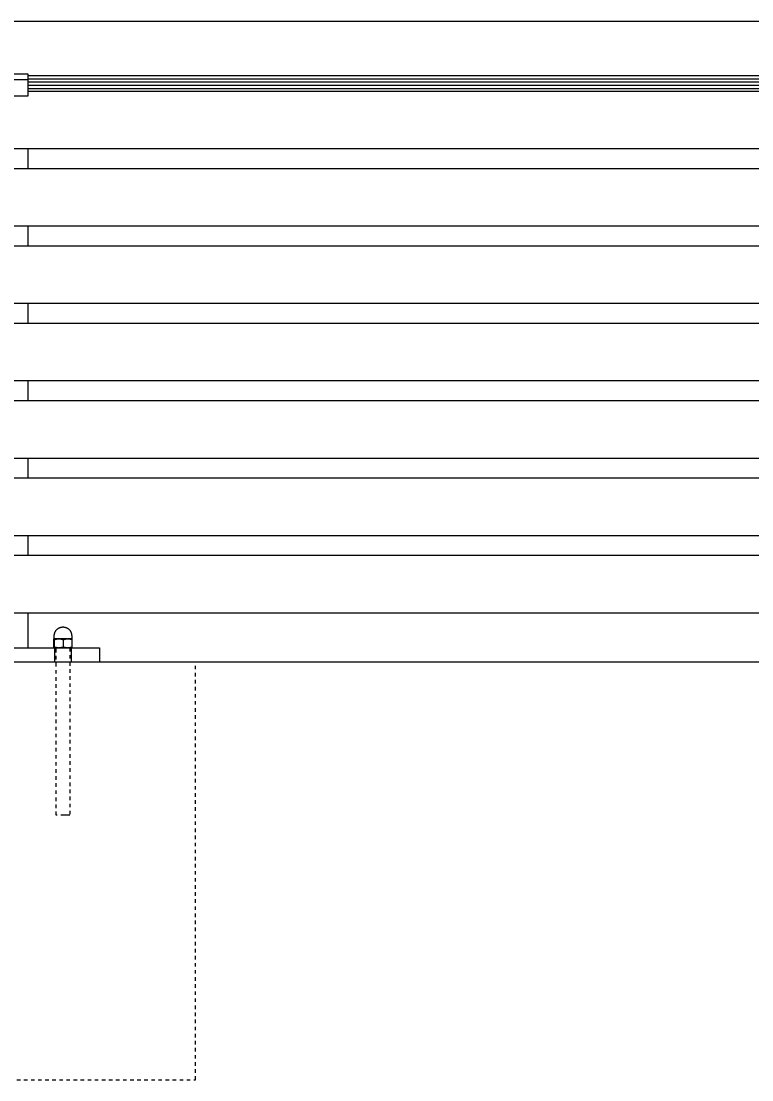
# Model space of a CAD drawing. Header units: inches. Extents: x 1 to 179, y 2 to 121.
# Drawn here: x 47.07 to 67.72, y 91.59 to 121.5 of the extents above; entities that cross this region are included whole.
import ezdxf

# ---------------------------------------------------------------- set-up
doc = ezdxf.new("R2010")
doc.units = ezdxf.units.IN
doc.linetypes.add('HIDDEN', pattern=[1.905, 1.27, -0.635])
for name, color, linetype, lineweight in [('ZANO_R', 7, 'Continuous', 0), ('ZANO_R_przerywana', 250, 'HIDDEN', 0), ('ZANO_W', 1, 'Continuous', 0)]:
    doc.layers.add(name, color=color, linetype=linetype, lineweight=lineweight)
doc.styles.get("Standard").update_dxf_attribs({"font": 'arial.ttf'})
doc.dimstyles.new('amerykanie', dxfattribs={"dimtxt": 50, "dimasz": 50, "dimexe": 0.5, "dimexo": 0.5, "dimgap": 1, "dimtad": 1, "dimdec": 0, "dimzin": 0, "dimlunit": 5, "dimtxsty": 'Standard', "dimcen": 0.09, "dimclrd": 1, "dimclre": 1, "dimclrt": 1, "dimazin": 0, "dimtfac": 1, "dimtdec": 0, "dimtmove": 0, "dimatfit": 3, "dimfxl": 1, "dimtzin": 0, "dimarcsym": 1})

# ---------------------------------------------------------------- blocks, each defined once
blk = doc.blocks.new('*D413')
at = {"layer": 'ZANO_W', "color": 1, "lineweight": -2}
blk.add_line((152.675, 106.534), (152.91, 108.289), dxfattribs=at)
blk.add_arc((152.254, 103.397), 4.436, 12.9441, 69.4139, dxfattribs=at)
at = {"layer": 'ZANO_W', "color": 1}
for points in [[(153.854, 107.711), (153.773, 107.388), (152.844, 107.793)], [(156.411, 104.372), (156.742, 104.409), (156.689, 103.397)]]:
    blk.add_solid(points, dxfattribs=at)
at = {"layer": 'ZANO_W', "color": 1, "insert": (157.019, 108.634), "char_height": 1.625, "attachment_point": 5}
blk.add_mtext("82%%d21'", dxfattribs=at)

msp = doc.modelspace()

# ---------------------------------------------------------------- linework, layer by layer
at = {"layer": 'ZANO_R'}
for p, q in [((11.83556, 121.49734), (82.30796, 121.49734)), ((47.26861, 120.0024), (46.87491, 120.0024)), ((47.26861, 119.84506), (47.26861, 120.0024)), ((79.74891, 119.95571), (47.26861, 119.95571)), ((46.87491, 119.84506), (47.26861, 119.84506)), ((79.74891, 119.86261), (47.26861, 119.86261)), ((47.26861, 119.38961), (47.26861, 119.84506)), ((79.74891, 119.76951), (47.26861, 119.76951)), ((79.74891, 119.67641), (47.26861, 119.67641)), ((46.87491, 119.38961), (47.26861, 119.38961)), ((79.74891, 119.58331), (47.26861, 119.58331)), ((47.26861, 119.51903), (79.74891, 119.51903)), ((82.30796, 117.88616), (11.83556, 117.88616)), ((47.26861, 117.33388), (47.26861, 117.88616)), ((11.83556, 117.33388), (82.30796, 117.33388)), ((82.30796, 115.70102), (11.83556, 115.70102)), ((47.26861, 115.14874), (47.26861, 115.70102)), ((11.83556, 115.14874), (82.30796, 115.14874)), ((82.30796, 113.51588), (11.83556, 113.51588)), ((47.26861, 112.9636), (47.26861, 113.51588)), ((11.83556, 112.9636), (82.30796, 112.9636)), ((82.30796, 111.33073), (11.83556, 111.33073)), ((47.26861, 110.77846), (47.26861, 111.33073)), ((11.83556, 110.77846), (82.30796, 110.77846)), ((82.30796, 109.14559), (11.83556, 109.14559)), ((47.26861, 108.59332), (47.26861, 109.14559)), ((11.83556, 108.59332), (82.30796, 108.59332)), ((82.30796, 106.96045), (11.83556, 106.96045)), ((47.26861, 106.40817), (47.26861, 106.96045)), ((11.83556, 106.40817), (82.30796, 106.40817)), ((82.30796, 104.77531), (11.83556, 104.77531)), ((47.26861, 103.79041), (47.26861, 104.77531)), ((48.0068, 104.13469), (48.00695, 104.14309)), ((48.0068, 104.05084), (48.0068, 104.13469)), ((48.00695, 104.14309), (48.00738, 104.15149)), ((48.00738, 104.15149), (48.00809, 104.15986)), ((48.00809, 104.15986), (48.00909, 104.1682)), ((48.00909, 104.1682), (48.01038, 104.1765)), ((48.01038, 104.1765), (48.01195, 104.18476)), ((48.01195, 104.18476), (48.0138, 104.19295)), ((48.0138, 104.19295), (48.01593, 104.20108)), ((48.01593, 104.20108), (48.01833, 104.20913)), ((48.01833, 104.20913), (48.02101, 104.2171)), ((48.02101, 104.2171), (48.02396, 104.22496)), ((48.02396, 104.22496), (48.02717, 104.23273)), ((48.02717, 104.23273), (48.03065, 104.24037)), ((48.03065, 104.24037), (48.03439, 104.2479)), ((48.03439, 104.2479), (48.03838, 104.25529)), ((48.03838, 104.25529), (48.04262, 104.26254)), ((48.04262, 104.26254), (48.04711, 104.26965)), ((48.04711, 104.26965), (48.05184, 104.27659)), ((48.05184, 104.27659), (48.0568, 104.28337)), ((48.0568, 104.28337), (48.06199, 104.28998)), ((48.06199, 104.28998), (48.0674, 104.29641)), ((48.0674, 104.29641), (48.07303, 104.30264)), ((48.07303, 104.30264), (48.07887, 104.30869)), ((48.07887, 104.30869), (48.08491, 104.31453)), ((48.08491, 104.31453), (48.09115, 104.32015)), ((48.09115, 104.32015), (48.09758, 104.32557)), ((48.09758, 104.32557), (48.10419, 104.33076)), ((48.10419, 104.33076), (48.11097, 104.33572)), ((48.11097, 104.33572), (48.11791, 104.34045)), ((48.11791, 104.34045), (48.12502, 104.34493)), ((48.12502, 104.34493), (48.13227, 104.34918)), ((48.13227, 104.34918), (48.13966, 104.35317)), ((48.13966, 104.35317), (48.14719, 104.35691)), ((48.14719, 104.35691), (48.15483, 104.36039)), ((48.15483, 104.36039), (48.1626, 104.3636)), ((48.1626, 104.3636), (48.17046, 104.36655)), ((48.17046, 104.36655), (48.17843, 104.36923)), ((48.17843, 104.36923), (48.18648, 104.37163)), ((48.18648, 104.37163), (48.19461, 104.37376)), ((48.19461, 104.37376), (48.2028, 104.37561)), ((48.2028, 104.37561), (48.21106, 104.37718)), ((48.21106, 104.37718), (48.21936, 104.37846)), ((48.21936, 104.37846), (48.2277, 104.37947)), ((48.2277, 104.37947), (48.23607, 104.38018)), ((48.23607, 104.38018), (48.24446, 104.38061)), ((48.24446, 104.38061), (48.25287, 104.38076)), ((48.25287, 104.38076), (48.26127, 104.38061)), ((48.26127, 104.38061), (48.26966, 104.38018)), ((48.26966, 104.38018), (48.27803, 104.37947)), ((48.27803, 104.37947), (48.28637, 104.37846)), ((48.28637, 104.37846), (48.29467, 104.37718)), ((48.29467, 104.37718), (48.30293, 104.37561)), ((48.30293, 104.37561), (48.31112, 104.37376)), ((48.31112, 104.37376), (48.31925, 104.37163)), ((48.31925, 104.37163), (48.3273, 104.36923)), ((48.3273, 104.36923), (48.33527, 104.36655)), ((48.33527, 104.36655), (48.34313, 104.3636)), ((48.34313, 104.3636), (48.3509, 104.36039)), ((48.3509, 104.36039), (48.35855, 104.35691)), ((48.35855, 104.35691), (48.36607, 104.35317)), ((48.36607, 104.35317), (48.37346, 104.34918)), ((48.37346, 104.34918), (48.38072, 104.34493)), ((48.38072, 104.34493), (48.38782, 104.34045)), ((48.38782, 104.34045), (48.39477, 104.33572)), ((48.39477, 104.33572), (48.40155, 104.33076)), ((48.40155, 104.33076), (48.40815, 104.32557)), ((48.40815, 104.32557), (48.41458, 104.32015)), ((48.41458, 104.32015), (48.42082, 104.31453)), ((48.42082, 104.31453), (48.42686, 104.30869)), ((48.42686, 104.30869), (48.4327, 104.30264)), ((48.4327, 104.30264), (48.43833, 104.29641)), ((48.43833, 104.29641), (48.44374, 104.28998)), ((48.44374, 104.28998), (48.44893, 104.28337)), ((48.44893, 104.28337), (48.45389, 104.27659)), ((48.45389, 104.27659), (48.45862, 104.26965)), ((48.45862, 104.26965), (48.46311, 104.26254)), ((48.46311, 104.26254), (48.46735, 104.25529)), ((48.46735, 104.25529), (48.47134, 104.2479)), ((48.47134, 104.2479), (48.47508, 104.24037)), ((48.47508, 104.24037), (48.47856, 104.23273)), ((48.47856, 104.23273), (48.48177, 104.22496)), ((48.48177, 104.22496), (48.48472, 104.2171)), ((48.48472, 104.2171), (48.4874, 104.20913)), ((48.4874, 104.20913), (48.4898, 104.20108)), ((48.4898, 104.20108), (48.49193, 104.19295)), ((48.49193, 104.19295), (48.49378, 104.18476)), ((48.49378, 104.18476), (48.49535, 104.1765)), ((48.49535, 104.1765), (48.49664, 104.1682)), ((48.49664, 104.1682), (48.49764, 104.15986)), ((48.49764, 104.15986), (48.49835, 104.15149)), ((48.49835, 104.15149), (48.49878, 104.14309)), ((48.49878, 104.14309), (48.49893, 104.13469)), ((48.49893, 104.13469), (48.49893, 104.05084)), ((47.99127, 104.02325), (47.99716, 104.04611)), ((47.99127, 103.81306), (47.99127, 104.02325)), ((47.99663, 103.79041), (47.99127, 103.81306)), ((47.99716, 104.04611), (48.00306, 104.02325)), ((48.13006, 104.04611), (47.99735, 104.04611)), ((48.00306, 103.81306), (47.9977, 103.79041)), ((48.00263, 104.04618), (48.00279, 104.0462)), ((48.00279, 104.0462), (48.00294, 104.04622)), ((48.00294, 104.04622), (48.0031, 104.04625)), ((48.00306, 104.02325), (48.01573, 104.02741)), ((48.00306, 104.02325), (48.00306, 103.81306)), ((48.01589, 103.80889), (48.00306, 103.81306)), ((48.0031, 104.04625), (48.00326, 104.04629)), ((48.00326, 104.04629), (48.00341, 104.04633)), ((48.00341, 104.04633), (48.00356, 104.04638)), ((48.00356, 104.04638), (48.00371, 104.04643)), ((48.00371, 104.04643), (48.00386, 104.04648)), ((48.00386, 104.04648), (48.00401, 104.04654)), ((48.00401, 104.04654), (48.00416, 104.04661)), ((48.00416, 104.04661), (48.0043, 104.04668)), ((48.0043, 104.04668), (48.00444, 104.04676)), ((48.00444, 104.04676), (48.00458, 104.04684)), ((48.00458, 104.04684), (48.00471, 104.04692)), ((48.00471, 104.04692), (48.00484, 104.04701)), ((48.00484, 104.04701), (48.00497, 104.04711)), ((48.00497, 104.04711), (48.0051, 104.04721)), ((48.0051, 104.04721), (48.00522, 104.04731)), ((48.00522, 104.04731), (48.00534, 104.04742)), ((48.00534, 104.04742), (48.00545, 104.04753)), ((48.00545, 104.04753), (48.00556, 104.04764)), ((48.00556, 104.04764), (48.00567, 104.04776)), ((48.00567, 104.04776), (48.00577, 104.04789)), ((48.00577, 104.04789), (48.00587, 104.04801)), ((48.00587, 104.04801), (48.00596, 104.04814)), ((48.00596, 104.04814), (48.00605, 104.04827)), ((48.00605, 104.04827), (48.00613, 104.04841)), ((48.00613, 104.04841), (48.00621, 104.04854)), ((48.00621, 104.04854), (48.00629, 104.04869)), ((48.00629, 104.04869), (48.00636, 104.04883)), ((48.00636, 104.04883), (48.00643, 104.04897)), ((48.00643, 104.04897), (48.00649, 104.04912)), ((48.00649, 104.04912), (48.00654, 104.04927)), ((48.00654, 104.04927), (48.00659, 104.04942)), ((48.00659, 104.04942), (48.00664, 104.04958)), ((48.00664, 104.04958), (48.00668, 104.04973)), ((48.00668, 104.04973), (48.00671, 104.04989)), ((48.00671, 104.04989), (48.00674, 104.05004)), ((48.00674, 104.05004), (48.00676, 104.0502)), ((48.00676, 104.0502), (48.00678, 104.05036)), ((48.00678, 104.05036), (48.00679, 104.05052)), ((48.00679, 104.05052), (48.0068, 104.05068)), ((48.0068, 104.05068), (48.0068, 104.05084)), ((48.01573, 104.02741), (48.02853, 104.03115)), ((48.02885, 103.80513), (48.01589, 103.80889)), ((48.02853, 104.03115), (48.04144, 104.03449)), ((48.04192, 103.80177), (48.02885, 103.80513)), ((48.04144, 104.03449), (48.05445, 104.03741)), ((48.05509, 103.79883), (48.04192, 103.80177)), ((48.05445, 104.03741), (48.06755, 104.03991)), ((48.06834, 103.79631), (48.05509, 103.79883)), ((48.06755, 104.03991), (48.08072, 104.042)), ((48.08167, 103.7942), (48.06834, 103.79631)), ((48.08072, 104.042), (48.09395, 104.04366)), ((48.09505, 103.79251), (48.08167, 103.7942)), ((48.09395, 104.04366), (48.10723, 104.0449)), ((48.10723, 104.0449), (48.12053, 104.04572)), ((48.12053, 104.04572), (48.13386, 104.04611)), ((48.13386, 104.04611), (48.14719, 104.04572)), ((48.38508, 104.04611), (48.13849, 104.04611)), ((48.14719, 104.04572), (48.1605, 104.0449)), ((48.1605, 104.0449), (48.17378, 104.04366)), ((48.18604, 103.7942), (48.17265, 103.79251)), ((48.17378, 104.04366), (48.18701, 104.042)), ((48.19937, 103.7963), (48.18604, 103.7942)), ((48.18701, 104.042), (48.20018, 104.03991)), ((48.21263, 103.79883), (48.19937, 103.7963)), ((48.20018, 104.03991), (48.21327, 104.03741)), ((48.2258, 103.80177), (48.21263, 103.79883)), ((48.21327, 104.03741), (48.22628, 104.03449)), ((48.23887, 103.80513), (48.2258, 103.80177)), ((48.22628, 104.03449), (48.23919, 104.03115)), ((48.25183, 103.80889), (48.23887, 103.80513)), ((48.23919, 104.03115), (48.25199, 104.02741)), ((48.26466, 103.81306), (48.25183, 103.80889)), ((48.25199, 104.02741), (48.26466, 104.02325)), ((48.26466, 104.02325), (48.27673, 104.0274)), ((48.26466, 103.81306), (48.26466, 104.02325)), ((48.2769, 103.80889), (48.26466, 103.81306)), ((48.27673, 104.0274), (48.28892, 104.03114)), ((48.28926, 103.80513), (48.2769, 103.80889)), ((48.28892, 104.03114), (48.30124, 104.03447)), ((48.30174, 103.80178), (48.28926, 103.80513)), ((48.30124, 104.03447), (48.31365, 104.03739)), ((48.31432, 103.79884), (48.30174, 103.80178)), ((48.31365, 104.03739), (48.32616, 104.0399)), ((48.327, 103.79631), (48.31432, 103.79884)), ((48.32616, 104.0399), (48.33874, 104.04198)), ((48.33975, 103.7942), (48.327, 103.79631)), ((48.33874, 104.04198), (48.35139, 104.04365)), ((48.35256, 103.79252), (48.33975, 103.7942)), ((48.35139, 104.04365), (48.36409, 104.04489)), ((48.36409, 104.04489), (48.37681, 104.04571)), ((48.37681, 104.04571), (48.38956, 104.04611)), ((48.38956, 104.04611), (48.40231, 104.04572)), ((48.47921, 104.04611), (48.39559, 104.04611)), ((48.40231, 104.04572), (48.41504, 104.0449)), ((48.41504, 104.0449), (48.42774, 104.04365)), ((48.43945, 103.79421), (48.42665, 103.79252)), ((48.42774, 104.04365), (48.44039, 104.04199)), ((48.45219, 103.79632), (48.43945, 103.79421)), ((48.44039, 104.04199), (48.45297, 104.0399)), ((48.46485, 103.79884), (48.45219, 103.79632)), ((48.45297, 104.0399), (48.46548, 104.0374)), ((48.47742, 103.80178), (48.46485, 103.79884)), ((48.46548, 104.0374), (48.47789, 104.03447)), ((48.48989, 103.80514), (48.47742, 103.80178)), ((48.47789, 104.03447), (48.49021, 104.03114)), ((48.50176, 104.04611), (48.47921, 104.04611)), ((48.50224, 103.8089), (48.48989, 103.80514)), ((48.49021, 104.03114), (48.5024, 104.0274)), ((48.49893, 104.05084), (48.49893, 104.05068)), ((48.49893, 104.05068), (48.49894, 104.05052)), ((48.49894, 104.05052), (48.49895, 104.05036)), ((48.49895, 104.05036), (48.49897, 104.0502)), ((48.49897, 104.0502), (48.49899, 104.05004)), ((48.49899, 104.05004), (48.49902, 104.04988)), ((48.49902, 104.04988), (48.49906, 104.04973)), ((48.49906, 104.04973), (48.4991, 104.04957)), ((48.4991, 104.04957), (48.49914, 104.04942)), ((48.49914, 104.04942), (48.49919, 104.04927)), ((48.49919, 104.04927), (48.49925, 104.04912)), ((48.49925, 104.04912), (48.49931, 104.04897)), ((48.49931, 104.04897), (48.49937, 104.04882)), ((48.49937, 104.04882), (48.49944, 104.04868)), ((48.49944, 104.04868), (48.49952, 104.04854)), ((48.49952, 104.04854), (48.4996, 104.0484)), ((48.4996, 104.0484), (48.49969, 104.04827)), ((48.49969, 104.04827), (48.49978, 104.04813)), ((48.49978, 104.04813), (48.49987, 104.04801)), ((48.49987, 104.04801), (48.49997, 104.04788)), ((48.49997, 104.04788), (48.50007, 104.04776)), ((48.50007, 104.04776), (48.50018, 104.04764)), ((48.50018, 104.04764), (48.50029, 104.04752)), ((48.50029, 104.04752), (48.5004, 104.04741)), ((48.5004, 104.04741), (48.50052, 104.04731)), ((48.50052, 104.04731), (48.50064, 104.0472)), ((48.50064, 104.0472), (48.50077, 104.0471)), ((48.50077, 104.0471), (48.5009, 104.04701)), ((48.5009, 104.04701), (48.50103, 104.04692)), ((48.50103, 104.04692), (48.50117, 104.04683)), ((48.50117, 104.04683), (48.5013, 104.04675)), ((48.5013, 104.04675), (48.50145, 104.04668)), ((48.50145, 104.04668), (48.50159, 104.04661)), ((48.50159, 104.04661), (48.50173, 104.04654)), ((48.50173, 104.04654), (48.50188, 104.04648)), ((48.50718, 104.04611), (48.50176, 104.04611)), ((48.50188, 104.04648), (48.50203, 104.04642)), ((48.50203, 104.04642), (48.50218, 104.04637)), ((48.50218, 104.04637), (48.50234, 104.04633)), ((48.51447, 103.81306), (48.50224, 103.8089)), ((48.50234, 104.04633), (48.50249, 104.04629)), ((48.5024, 104.0274), (48.51447, 104.02325)), ((48.50249, 104.04629), (48.50265, 104.04625)), ((48.50265, 104.04625), (48.5028, 104.04623)), ((48.5028, 104.04623), (48.50296, 104.0462)), ((48.50296, 104.0462), (48.50312, 104.04618)), ((48.50312, 104.04618), (48.50328, 104.04617)), ((48.50844, 104.04611), (48.50718, 104.04611)), ((48.50871, 104.04611), (48.50844, 104.04611)), ((48.50877, 104.04611), (48.50871, 104.04611)), ((48.50876, 104.04611), (48.50877, 104.04611)), ((48.50877, 104.04611), (48.50894, 104.04601)), ((48.50877, 104.04611), (48.50877, 104.04611)), ((48.50877, 104.04611), (48.50877, 104.04611)), ((48.51447, 104.02325), (48.50894, 104.04601)), ((48.5091, 103.79041), (48.51447, 103.81306)), ((48.51447, 103.81306), (48.51447, 104.02325)), ((45.02071, 103.79041), (49.12282, 103.79041)), ((48.01665, 103.79041), (48.01665, 103.39671)), ((48.10849, 103.79125), (48.09505, 103.79251)), ((48.12195, 103.79041), (48.10849, 103.79125)), ((48.15922, 103.79125), (48.14575, 103.79041)), ((48.17265, 103.79251), (48.15922, 103.79125)), ((48.36542, 103.79125), (48.35256, 103.79252)), ((48.37832, 103.79041), (48.36542, 103.79125)), ((48.4138, 103.79125), (48.40091, 103.79041)), ((48.42665, 103.79252), (48.4138, 103.79125)), ((48.48909, 103.39671), (48.48909, 103.79041)), ((49.12282, 103.79041), (49.28028, 103.79041)), ((49.2803, 103.79041), (49.2803, 103.39671)), ((42.15051, 103.39671), (51.99302, 103.39671))]:
    msp.add_line(p, q, dxfattribs=at)
msp.add_lwpolyline([(3.06765, 103.39671), (174.89268, 103.39671)], dxfattribs=at)
at = {"layer": 'ZANO_R_przerywana', "ltscale": 0.05}
for p, q in [((48.05602, 99.06297), (48.05602, 103.78737)), ((48.44972, 103.78737), (48.44972, 99.06297)), ((51.99302, 91.58569), (51.99302, 103.39671)), ((48.29232, 99.06297), (48.05605, 99.06297)), ((48.40505, 99.06297), (48.29232, 99.06297)), ((48.43934, 99.06297), (48.40505, 99.06297)), ((48.44749, 99.06297), (48.43934, 99.06297)), ((48.4493, 99.06297), (48.44749, 99.06297)), ((48.44966, 99.06297), (48.4493, 99.06297)), ((48.44972, 99.06297), (48.44966, 99.06297)), ((48.44968, 99.06297), (48.44971, 99.06297)), ((48.44971, 99.06297), (48.44971, 99.06297)), ((48.44971, 99.06297), (48.44972, 99.06297)), ((42.15051, 91.58569), (51.99302, 91.58569))]:
    msp.add_line(p, q, dxfattribs=at)

# ---------------------------------------------------------------- dimensions: what is measured, and where the dimension line sits
at = {"layer": 'ZANO_W'}
dim = msp.add_angular_dim_2l(base=(156.18999, 105.44169), line1=((3.06765, 103.39671), (174.89268, 103.39671)), line2=((152.60815, 106.03855), (152.46155, 104.94598)), dimstyle='amerykanie', override={"dimtxt": 1.625, "dimasz": 1, "dimgap": 0.5, "dimdec": 4, "dimaunit": 1, "dimadec": 1, "dimtdec": 4, "dimtmove": 1, "dimfrac": 2}, dxfattribs=at)
dim.commit()
dim.dimension.update_dxf_attribs({"geometry": '*D413', "text_midpoint": (157.01941, 108.63362), "dimtype": 162})

doc.saveas('drawing.dxf')
